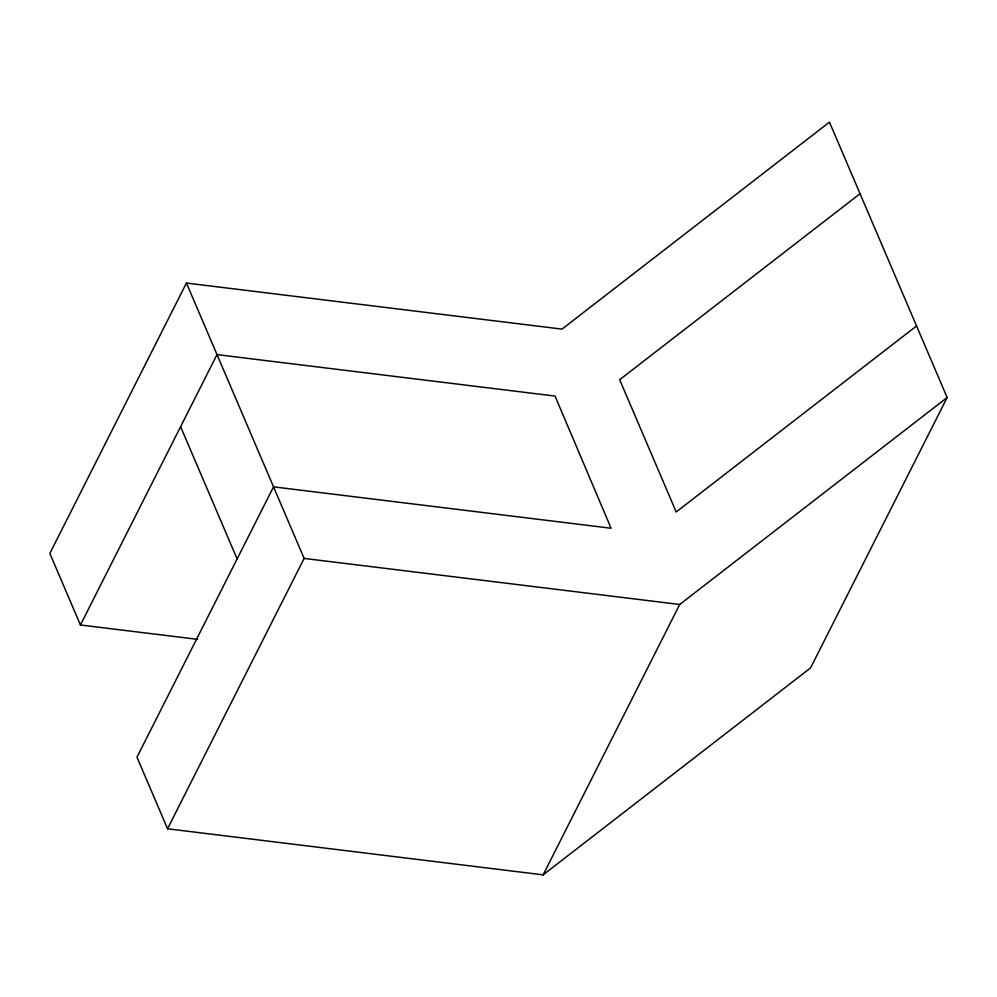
<?xml version="1.0" encoding="UTF-8"?>
<svg xmlns="http://www.w3.org/2000/svg" width="997" height="997" viewBox="0 0 997 997"><rect width="100%" height="100%" fill="white"/><g stroke="black" fill="none" stroke-linecap="round" stroke-linejoin="round"><path stroke-width="1.5" d="M80.433 624.982L217.01 354.608L555.042 396.071L611.086 528.248L273.527 486.848L136.963 757.209L167.546 828.781L543.141 874.855L810.573 667.89L947.15 397.529L829.454 122.145L562.009 329.11L186.427 283.048L49.85 553.41L80.433 624.982L197.543 639.339M167.546 828.781L304.122 558.42L186.427 283.048M543.141 874.855L679.705 604.481L947.15 397.529M860.037 193.717L619.673 379.72L676.203 511.96L916.567 325.957M304.122 558.42L679.705 604.481M180.594 426.704L237.112 558.943"/></g></svg>
